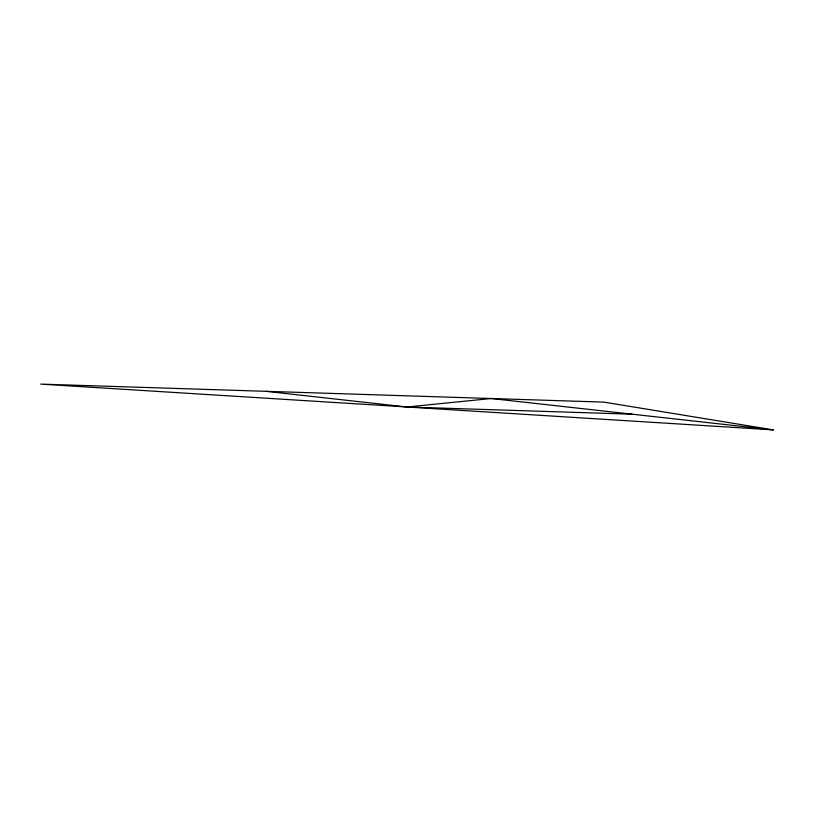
<?xml version="1.0" encoding="UTF-8"?>
<svg xmlns="http://www.w3.org/2000/svg" width="814" height="814" viewBox="0 0 814 814"><rect width="100%" height="100%" fill="white"/><g stroke="black" fill="none" stroke-linecap="round" stroke-linejoin="round"><path stroke-width="1.22" d="M265.964 391.32L407 407L491.229 398.514L773.3 429.884L603.866 402.116L40.7 384.116L773.3 429.884M407 407L632.264 414.204"/></g></svg>
